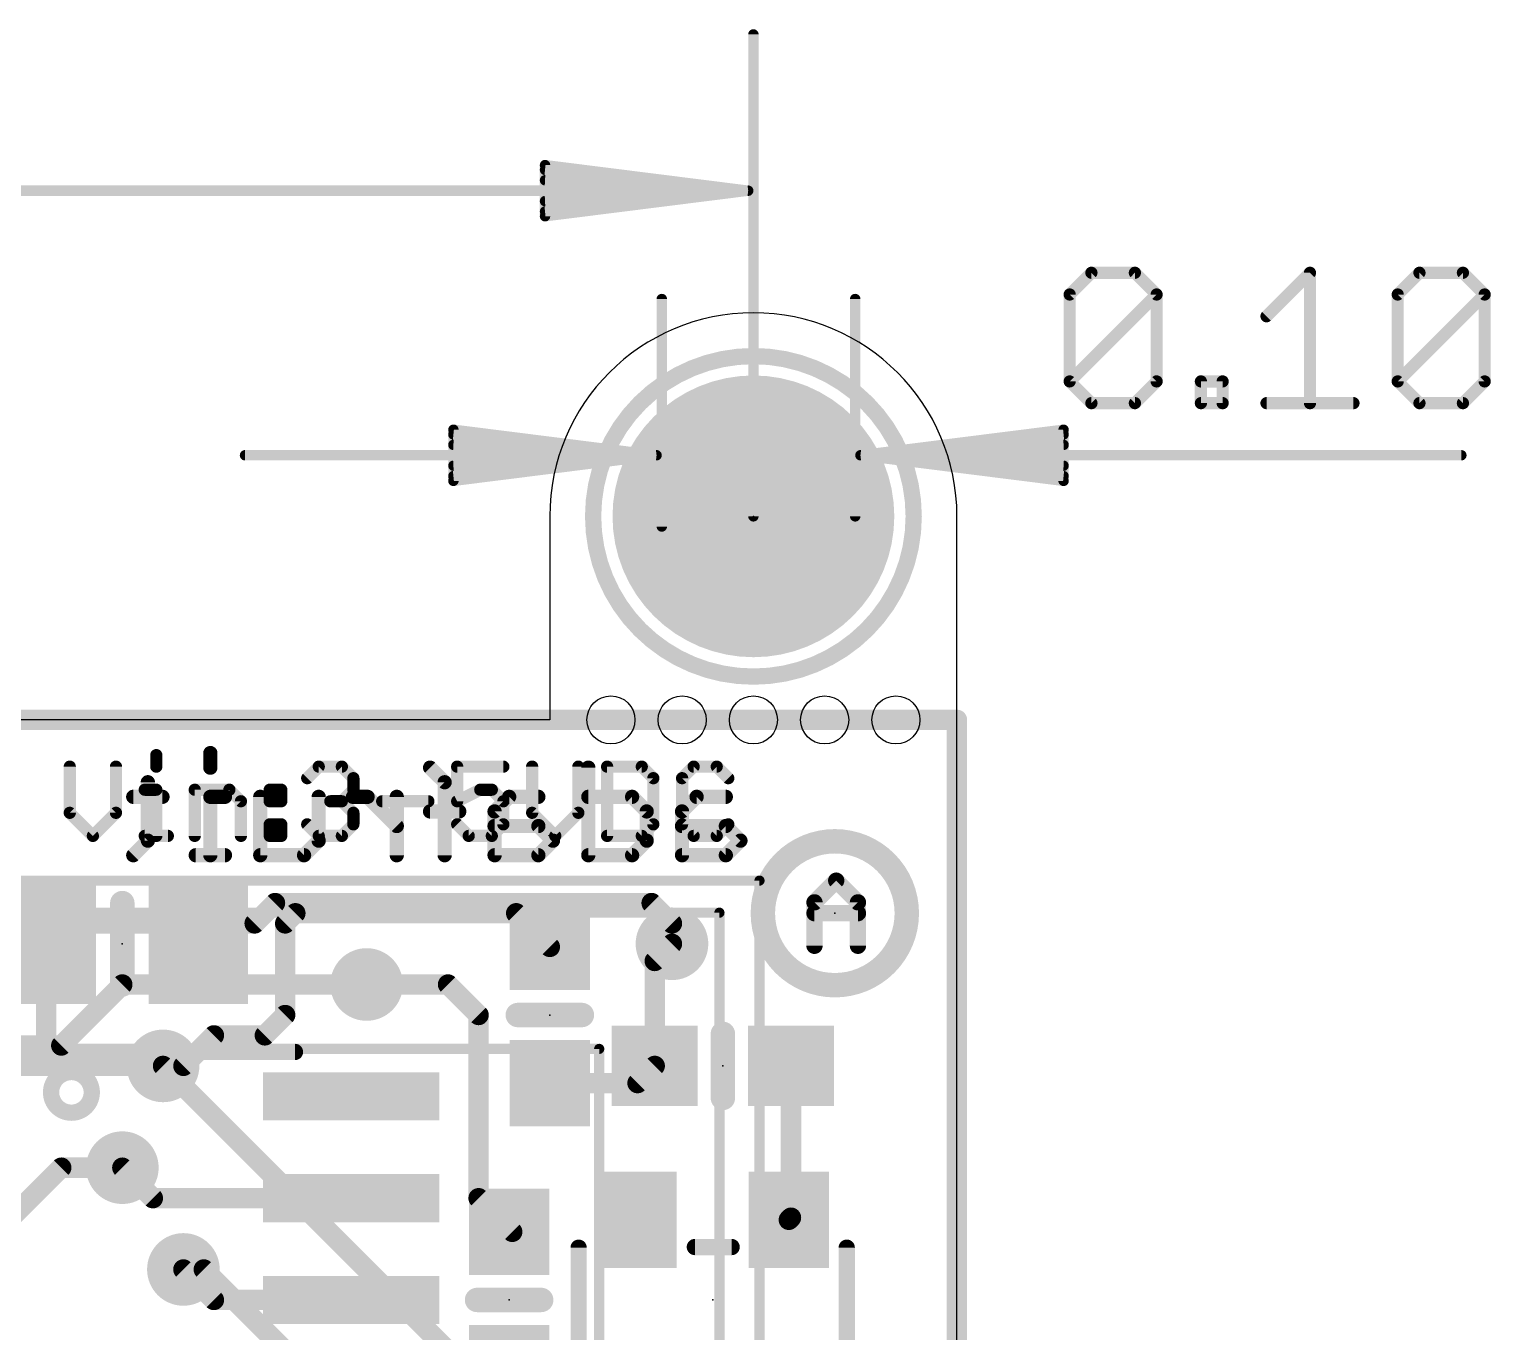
# Model space of a CAD drawing. Extents: x -13.4 to 36.9, y -18 to 22.9.
# Drawn here: x 18.65 to 36.89, y 6.33 to 22.59 of the extents above; entities that cross this region are included whole.
import ezdxf

# ---------------------------------------------------------------- set-up
doc = ezdxf.new("R2010")
doc.units = 0
for name, color, linetype in [('1', 12, 'CONTINUOUS'), ('16', 132, 'CONTINUOUS'), ('17', 110, 'CONTINUOUS'), ('18', 110, 'CONTINUOUS'), ('20', 53, 'CONTINUOUS'), ('21', 40, 'CONTINUOUS'), ('22', 6, 'CONTINUOUS'), ('23', 53, 'CONTINUOUS'), ('47', 253, 'CONTINUOUS')]:
    doc.layers.add(name, color=color, linetype=linetype)

# ---------------------------------------------------------------- blocks, each defined once
blk = doc.blocks.new('RECT')
blk.add_solid([(-0.5, -0.5), (0.5, -0.5), (-0.5, 0.5), (0.5, 0.5)])
blk = doc.blocks.new('ROUNDP')
at = {"const_width": 0.5}
blk.add_lwpolyline([(0, -0.25, 1), (0, 0.25, 1), (0, -0.25)], format="xyb", dxfattribs=at)
blk = doc.blocks.new('ROUNDV')
at = {"const_width": 0.5}
blk.add_lwpolyline([(0, -0.25, 1), (0, 0.25, 1), (0, -0.25)], format="xyb", dxfattribs=at)

msp = doc.modelspace()

# ---------------------------------------------------------------- linework, layer by layer
at = {"layer": '1', "const_width": 0.254}
for points in [[(30.226, 13.97), (-1.524, 13.97)], [(30.226, -8.763), (30.226, 13.97)], [(21.971, 11.557), (21.844, 11.43)], [(24.726, 11.557), (21.971, 11.557)], [(24.726, 11.557), (25.146, 11.137)], [(21.844, 11.43), (21.844, 10.287)], [(10.922, 11.176), (18.862, 11.176)], [(18.862, 11.176), (18.862, 9.652)], [(26.455, 10.961), (26.67, 11.176)], [(26.455, 9.652), (26.455, 10.961)], [(22.86, 10.668), (23.876, 10.668)], [(23.876, 10.668), (24.257, 10.287)], [(21.844, 10.287), (21.59, 10.033)], [(24.257, 10.287), (24.257, 8.001)], [(20.32, 9.906), (20.32, 9.652)], [(20.955, 10.033), (20.574, 9.652)], [(21.59, 10.033), (20.955, 10.033)], [(17.847, 9.652), (18.862, 9.652)], [(18.862, 9.652), (20.32, 9.652)], [(20.574, 9.652), (20.32, 9.652)], [(26.24, 9.437), (26.455, 9.652)], [(28.155, 9.652), (28.155, 7.758)], [(25.146, 9.437), (26.24, 9.437)], [(19.812, 8.382), (20.193, 8.001)], [(20.193, 8.001), (22.666, 8.001)], [(24.257, 8.001), (24.677, 7.581)], [(28.155, 7.758), (28.128, 7.731)], [(24.677, 7.581), (24.638, 7.581)], [(20.574, 7.112), (20.955, 6.731)], [(20.955, 6.731), (22.666, 6.731)]]:
    msp.add_lwpolyline(points, dxfattribs=at)
at = {"layer": '1', "const_width": 0.127}
for points in [[(30.2895, 13.97, 1), (30.1625, 13.97)], [(30.226, 13.9065, 1), (30.226, 14.0335)], [(21.971, 11.6205, 1), (21.971, 11.4935)], [(22.0159, 11.5121, 1), (21.9261, 11.6019)], [(24.7709, 11.6019, 1), (24.6811, 11.5121)], [(24.726, 11.4935, 1), (24.726, 11.6205)], [(21.9075, 11.43, 1), (21.7805, 11.43)], [(21.7991, 11.4749, 1), (21.8889, 11.3851)], [(18.9255, 11.176, 1), (18.7985, 11.176)], [(18.862, 11.1125, 1), (18.862, 11.2395)], [(25.1011, 11.0921, 1), (25.1909, 11.1819)], [(26.7149, 11.1311, 1), (26.6251, 11.2209)], [(26.5185, 10.961, 1), (26.3915, 10.961)], [(26.4101, 11.0059, 1), (26.4999, 10.9161)], [(22.86, 10.7315, 1), (22.86, 10.6045)], [(23.9209, 10.7129, 1), (23.8311, 10.6231)], [(23.876, 10.6045, 1), (23.876, 10.7315)], [(21.8889, 10.2421, 1), (21.7991, 10.3319)], [(24.3205, 10.287, 1), (24.1935, 10.287)], [(24.2121, 10.2421, 1), (24.3019, 10.3319)], [(21.7805, 10.287, 1), (21.9075, 10.287)], [(20.3835, 9.906, 1), (20.2565, 9.906)], [(20.955, 10.0965, 1), (20.955, 9.9695)], [(20.9999, 9.9881, 1), (20.9101, 10.0779)], [(21.5451, 10.0779, 1), (21.6349, 9.9881)], [(21.59, 9.9695, 1), (21.59, 10.0965)], [(18.862, 9.7155, 1), (18.862, 9.5885)], [(18.7985, 9.652, 1), (18.9255, 9.652)], [(18.862, 9.5885, 1), (18.862, 9.7155)], [(20.32, 9.7155, 1), (20.32, 9.5885)], [(20.2565, 9.652, 1), (20.3835, 9.652)], [(20.32, 9.5885, 1), (20.32, 9.7155)], [(20.5291, 9.6969, 1), (20.6189, 9.6071)], [(20.574, 9.5885, 1), (20.574, 9.7155)], [(26.3915, 9.652, 1), (26.5185, 9.652)], [(26.4999, 9.6071, 1), (26.4101, 9.6969)], [(28.2185, 9.652, 1), (28.0915, 9.652)], [(25.146, 9.5005, 1), (25.146, 9.3735)], [(26.1951, 9.4819, 1), (26.2849, 9.3921)], [(26.24, 9.3735, 1), (26.24, 9.5005)], [(19.8569, 8.4269, 1), (19.7671, 8.3371)], [(20.193, 8.0645, 1), (20.193, 7.9375)], [(20.1481, 7.9561, 1), (20.2379, 8.0459)], [(22.666, 7.9375, 1), (22.666, 8.0645)], [(24.3019, 8.0459, 1), (24.2121, 7.9561)], [(24.1935, 8.001, 1), (24.3205, 8.001)], [(28.1999, 7.7131, 1), (28.1101, 7.8029)], [(24.638, 7.6445, 1), (24.638, 7.5175)], [(24.6321, 7.5361, 1), (24.7219, 7.6259)], [(24.677, 7.5175, 1), (24.677, 7.6445)], [(28.0831, 7.7759, 1), (28.1729, 7.6861)], [(28.0915, 7.758, 1), (28.2185, 7.758)], [(20.6189, 7.1569, 1), (20.5291, 7.0671)], [(20.955, 6.7945, 1), (20.955, 6.6675)], [(20.9101, 6.6861, 1), (20.9999, 6.7759)], [(22.666, 6.6675, 1), (22.666, 6.7945)]]:
    msp.add_lwpolyline(points, format="xyb", dxfattribs=at)
at = {"layer": '16', "const_width": 0.254}
for points in [[(21.463, 11.43), (21.717, 11.684)], [(21.717, 11.684), (26.416, 11.684)], [(26.416, 11.684), (26.67, 11.43)], [(3.048, 11.43), (21.463, 11.43)], [(26.67, 11.43), (26.67, 11.176)], [(19.05, 9.906), (19.812, 10.668)], [(19.812, 10.668), (22.86, 10.668)], [(3.302, 9.906), (19.05, 9.906)], [(20.32, 9.652), (25.019, 4.953)], [(14.224, 3.556), (19.05, 8.382)], [(19.05, 8.382), (19.812, 8.382)], [(20.828, 7.112), (20.574, 7.112)], [(21.844, 6.096), (20.828, 7.112)]]:
    msp.add_lwpolyline(points, dxfattribs=at)
at = {"layer": '16', "const_width": 0.127}
for points in [[(21.717, 11.7475, 1), (21.717, 11.6205)], [(21.7619, 11.6391, 1), (21.6721, 11.7289)], [(26.4609, 11.7289, 1), (26.3711, 11.6391)], [(26.416, 11.6205, 1), (26.416, 11.7475)], [(21.4181, 11.4749, 1), (21.5079, 11.3851)], [(21.463, 11.3665, 1), (21.463, 11.4935)], [(26.7335, 11.43, 1), (26.6065, 11.43)], [(26.6251, 11.3851, 1), (26.7149, 11.4749)], [(26.6065, 11.176, 1), (26.7335, 11.176)], [(19.812, 10.7315, 1), (19.812, 10.6045)], [(19.8569, 10.6231, 1), (19.7671, 10.7129)], [(22.86, 10.6045, 1), (22.86, 10.7315)], [(19.05, 9.8425, 1), (19.05, 9.9695)], [(19.0051, 9.9509, 1), (19.0949, 9.8611)], [(20.3649, 9.6969, 1), (20.2751, 9.6071)], [(19.05, 8.4455, 1), (19.05, 8.3185)], [(19.0949, 8.3371, 1), (19.0051, 8.4269)], [(19.812, 8.3185, 1), (19.812, 8.4455)], [(20.574, 7.1755, 1), (20.574, 7.0485)], [(20.8729, 7.1569, 1), (20.7831, 7.0671)], [(20.828, 7.0485, 1), (20.828, 7.1755)]]:
    msp.add_lwpolyline(points, format="xyb", dxfattribs=at)
at = {"layer": '20'}
for p, q in [((25.146, 16.51), (25.146, 13.97)), ((30.226, -6.223), (30.226, 16.51)), ((25.146, 13.97), (3.556, 13.97))]:
    msp.add_line(p, q, dxfattribs=at)
for centre in [(25.908, 13.97), (26.797, 13.97), (27.686, 13.97), (28.575, 13.97), (29.464, 13.97)]:
    msp.add_circle(centre, 0.3, dxfattribs=at)
for start, end in [(90, 180), (0, 90)]:
    msp.add_arc((27.686, 16.51), 2.54, start, end, dxfattribs=at)
at = {"layer": '21'}
for points, const_width in [([(27.686, 14.51, 1), (27.686, 18.51, 1), (27.686, 14.51)], 0.2032), ([(20.2741, 13.5306, 1), (20.1979, 13.5306)], 0.0762), ([(19.1945, 13.3865, 1), (19.1183, 13.3865)], 0.0762), ([(19.7707, 13.3865, 1), (19.6945, 13.3865)], 0.0762), ([(20.1979, 13.3865, 1), (20.2741, 13.3865)], 0.0762), ([(22.2629, 13.4246, 1), (22.2629, 13.3484)], 0.0762), ([(22.2899, 13.3596, 1), (22.236, 13.4135)], 0.0762), ([(22.578, 13.4135, 1), (22.5241, 13.3596)], 0.0762), ([(22.551, 13.3484, 1), (22.551, 13.4246)], 0.0762), ([(22.7332, 13.2425, 1), (22.657, 13.2425)], 0.0762), ([(23.9899, 13.4246, 1), (23.9899, 13.3484)], 0.0762), ([(24.028, 13.3865, 1), (23.9518, 13.3865)], 0.0762), ([(24.5661, 13.3484, 1), (24.5661, 13.4246)], 0.0762), ([(24.9635, 13.3865, 1), (24.8873, 13.3865)], 0.0762), ([(25.5398, 13.3865, 1), (25.4636, 13.3865)], 0.0762), ([(25.8991, 13.3865, 1), (25.8229, 13.3865)], 0.0762), ([(25.861, 13.4246, 1), (25.861, 13.3484)], 0.0762), ([(26.3201, 13.4135, 1), (26.2662, 13.3596)], 0.0762), ([(26.2931, 13.3484, 1), (26.2931, 13.4246)], 0.0762), ([(26.4753, 13.2425, 1), (26.3991, 13.2425)], 0.0762), ([(26.8346, 13.2425, 1), (26.7584, 13.2425)], 0.0762), ([(26.9405, 13.4246, 1), (26.9405, 13.3484)], 0.0762), ([(26.9675, 13.3596, 1), (26.9136, 13.4135)], 0.0762), ([(27.2556, 13.4135, 1), (27.2017, 13.3596)], 0.0762), ([(27.2286, 13.3484, 1), (27.2286, 13.4246)], 0.0762), ([(20.0919, 13.1365, 1), (20.0919, 13.0603)], 0.0762), ([(20.2741, 13.0984, 1), (20.1979, 13.0984)], 0.0762), ([(20.236, 13.0603, 1), (20.236, 13.1365)], 0.0762), ([(20.7537, 13.0984, 1), (20.6775, 13.0984)], 0.0762), ([(20.7156, 13.1365, 1), (20.7156, 13.0603)], 0.0762), ([(21.1747, 13.1254, 1), (21.1208, 13.0715)], 0.0762), ([(21.1478, 13.0603, 1), (21.1478, 13.1365)], 0.0762), ([(21.6511, 13.1365, 1), (21.6511, 13.0603)], 0.0762), ([(21.6892, 13.0984, 1), (21.613, 13.0984)], 0.0762), ([(21.8333, 13.0984, 1), (21.7571, 13.0984)], 0.0762), ([(21.7952, 13.0603, 1), (21.7952, 13.1365)], 0.0762), ([(22.0919, 13.2694, 1), (22.1458, 13.2155)], 0.0762), ([(22.657, 13.0984, 1), (22.7332, 13.0984)], 0.0762), ([(22.6682, 13.2155, 1), (22.722, 13.2694)], 0.0762), ([(22.722, 13.0715, 1), (22.6682, 13.1254)], 0.0762), ([(24.278, 13.1365, 1), (24.278, 13.0603)], 0.0762), ([(24.2951, 13.0643, 1), (24.261, 13.1325)], 0.0762), ([(24.449, 13.1254, 1), (24.3951, 13.0715)], 0.0762), ([(24.4221, 13.0603, 1), (24.4221, 13.1365)], 0.0762), ([(26.4102, 13.2155, 1), (26.4641, 13.2694)], 0.0762), ([(26.7695, 13.2694, 1), (26.8234, 13.2155)], 0.0762), ([(27.3458, 13.2155, 1), (27.3996, 13.2694)], 0.0762), ([(21.3299, 12.9544, 1), (21.2537, 12.9544)], 0.0762), ([(21.2649, 12.9274, 1), (21.3188, 12.9813)], 0.0762), ([(21.6511, 12.9925, 1), (21.6511, 12.9163)], 0.0762), ([(21.613, 12.9544, 1), (21.6892, 12.9544)], 0.0762), ([(21.7571, 12.9544, 1), (21.8333, 12.9544)], 0.0762), ([(21.7952, 12.9163, 1), (21.7952, 12.9925)], 0.0762), ([(22.407, 12.9925, 1), (22.407, 12.9163)], 0.0762), ([(22.578, 12.9813, 1), (22.5241, 12.9274)], 0.0762), ([(22.5241, 12.9813, 1), (22.578, 12.9274)], 0.0762), ([(22.551, 12.9163, 1), (22.551, 12.9925)], 0.0762), ([(23.0544, 12.9925, 1), (23.0544, 12.9163)], 0.0762), ([(23.6306, 12.9163, 1), (23.6306, 12.9925)], 0.0762), ([(23.9518, 12.9544, 1), (24.028, 12.9544)], 0.0762), ([(23.9729, 12.9884, 1), (24.007, 12.9203)], 0.0762), ([(24.6042, 12.9544, 1), (24.528, 12.9544)], 0.0762), ([(24.5392, 12.9274, 1), (24.5931, 12.9813)], 0.0762), ([(19.1833, 12.8373, 1), (19.1295, 12.7834)], 0.0762), ([(19.1183, 12.8103, 1), (19.1945, 12.8103)], 0.0762), ([(19.6945, 12.8103, 1), (19.7707, 12.8103)], 0.0762), ([(19.7596, 12.7834, 1), (19.7057, 12.8373)], 0.0762), ([(22.7332, 12.8103, 1), (22.657, 12.8103)], 0.0762), ([(22.6682, 12.7834, 1), (22.722, 12.8373)], 0.0762), ([(24.9524, 12.8373, 1), (24.8985, 12.7834)], 0.0762), ([(24.8873, 12.8103, 1), (24.9635, 12.8103)], 0.0762), ([(25.4636, 12.8103, 1), (25.5398, 12.8103)], 0.0762), ([(25.5286, 12.7834, 1), (25.4747, 12.8373)], 0.0762), ([(19.4176, 12.5491, 1), (19.4715, 12.4953)], 0.0762), ([(19.4176, 12.4953, 1), (19.4715, 12.5491)], 0.0762), ([(20.0919, 12.5603, 1), (20.0919, 12.4841)], 0.0762), ([(20.38, 12.4841, 1), (20.38, 12.5603)], 0.0762), ([(21.6511, 12.7044, 1), (21.6511, 12.6282)], 0.0762), ([(21.6892, 12.6663, 1), (21.613, 12.6663)], 0.0762), ([(21.6511, 12.5603, 1), (21.6511, 12.4841)], 0.0762), ([(21.8333, 12.6663, 1), (21.7571, 12.6663)], 0.0762), ([(21.7952, 12.6282, 1), (21.7952, 12.7044)], 0.0762), ([(21.7952, 12.4841, 1), (21.7952, 12.5603)], 0.0762), ([(22.1458, 12.6932, 1), (22.0919, 12.6393)], 0.0762), ([(22.2629, 12.5603, 1), (22.2629, 12.4841)], 0.0762), ([(22.236, 12.4953, 1), (22.2899, 12.5491)], 0.0762), ([(22.5241, 12.5491, 1), (22.578, 12.4953)], 0.0762), ([(22.551, 12.4841, 1), (22.551, 12.5603)], 0.0762), ([(22.657, 12.6663, 1), (22.7332, 12.6663)], 0.0762), ([(22.722, 12.6393, 1), (22.6682, 12.6932)], 0.0762), ([(24.0169, 12.6932, 1), (23.963, 12.6393)], 0.0762), ([(24.134, 12.5603, 1), (24.134, 12.4841)], 0.0762), ([(24.107, 12.4953, 1), (24.1609, 12.5491)], 0.0762), ([(24.3951, 12.5491, 1), (24.449, 12.4953)], 0.0762), ([(24.4221, 12.4841, 1), (24.4221, 12.5603)], 0.0762), ([(24.528, 12.6663, 1), (24.6042, 12.6663)], 0.0762), ([(24.5931, 12.6393, 1), (24.5392, 12.6932)], 0.0762), ([(25.1866, 12.5491, 1), (25.2405, 12.4953)], 0.0762), ([(25.1866, 12.4953, 1), (25.2405, 12.5491)], 0.0762), ([(25.861, 12.5603, 1), (25.861, 12.4841)], 0.0762), ([(26.2662, 12.5491, 1), (26.3201, 12.4953)], 0.0762), ([(26.2931, 12.4841, 1), (26.2931, 12.5603)], 0.0762), ([(26.3991, 12.6663, 1), (26.4753, 12.6663)], 0.0762), ([(26.4641, 12.6393, 1), (26.4102, 12.6932)], 0.0762), ([(26.8234, 12.6932, 1), (26.7695, 12.6393)], 0.0762), ([(26.7584, 12.6663, 1), (26.8346, 12.6663)], 0.0762), ([(26.9405, 12.5603, 1), (26.9405, 12.4841)], 0.0762), ([(26.9136, 12.4953, 1), (26.9675, 12.5491)], 0.0762), ([(27.2017, 12.5491, 1), (27.2556, 12.4953)], 0.0762), ([(27.2286, 12.4841, 1), (27.2286, 12.5603)], 0.0762), ([(27.3996, 12.6393, 1), (27.3458, 12.6932)], 0.0762), ([(28.702, 10.659, 1), (28.702, 12.455, 1), (28.702, 10.659)], 0.3048), ([(20.1979, 12.5222, 1), (20.2741, 12.5222)], 0.0762), ([(20.6775, 12.5222, 1), (20.7537, 12.5222)], 0.0762), ([(21.2537, 12.5222, 1), (21.3299, 12.5222)], 0.0762), ([(21.613, 12.5222, 1), (21.6892, 12.5222)], 0.0762), ([(21.7571, 12.5222, 1), (21.8333, 12.5222)], 0.0762), ([(25.8229, 12.5222, 1), (25.8991, 12.5222)], 0.0762), ([(28.7551, 12, 1), (28.6832, 11.9282)], 0.1016), ([(28.7551, 11.9282, 1), (28.6832, 12)], 0.1016), ([(19.8882, 11.684, 1), (19.7358, 11.684)], 0.1524), ([(28.4988, 11.6929, 1), (28.3972, 11.6929)], 0.1016), ([(28.4121, 11.7288, 1), (28.4839, 11.657)], 0.1016), ([(29.0411, 11.6929, 1), (28.9395, 11.6929)], 0.1016), ([(28.9544, 11.657, 1), (29.0262, 11.7288)], 0.1016), ([(28.448, 11.6081, 1), (28.448, 11.5065)], 0.1016), ([(28.9903, 11.5065, 1), (28.9903, 11.6081)], 0.1016), ([(28.3972, 11.1506, 1), (28.4988, 11.1506)], 0.1016), ([(28.9395, 11.1506, 1), (29.0411, 11.1506)], 0.1016), ([(19.7358, 10.668, 1), (19.8882, 10.668)], 0.1524), ([(24.746, 10.3632, 1), (24.746, 10.2108)], 0.1524), ([(25.546, 10.2108, 1), (25.546, 10.3632)], 0.1524), ([(27.3812, 10.052, 1), (27.2288, 10.052)], 0.1524), ([(21.966, 9.7752, 1), (21.966, 9.8768)], 0.1016), ([(19.177, 9.0678, 1), (19.177, 9.5758, 1), (19.177, 9.0678)], 0.2032), ([(27.2288, 9.252, 1), (27.3812, 9.252)], 0.1524), ([(25.5564, 7.3834, 1), (25.4548, 7.3834)], 0.1016), ([(26.9556, 7.4422, 1), (26.9556, 7.3406)], 0.1016), ([(27.4144, 7.3406, 1), (27.4144, 7.4422)], 0.1016), ([(28.9012, 7.3834, 1), (28.7996, 7.3834)], 0.1016), ([(24.238, 6.8072, 1), (24.238, 6.6548)], 0.1524), ([(25.038, 6.6548, 1), (25.038, 6.8072)], 0.1524)]:
    msp.add_lwpolyline(points, format="xyb", dxfattribs=dict(at, const_width=const_width))
for points, const_width in [([(20.236, 13.5306), (20.236, 13.3865)], 0.1524), ([(19.1564, 13.3865), (19.1564, 12.8103)], 0.1524), ([(19.7326, 12.8103), (19.7326, 13.3865)], 0.1524), ([(22.1189, 13.2425), (22.2629, 13.3865)], 0.1524), ([(22.2629, 13.3865), (22.551, 13.3865)], 0.1524), ([(22.551, 13.3865), (22.6951, 13.2425)], 0.1524), ([(22.6951, 13.2425), (22.6951, 13.0984)], 0.1524), ([(24.5661, 13.3865), (23.9899, 13.3865)], 0.1524), ([(23.9899, 13.3865), (23.9899, 12.9544)], 0.1524), ([(24.9254, 13.3865), (24.9254, 12.8103)], 0.1524), ([(25.5017, 12.8103), (25.5017, 13.3865)], 0.1524), ([(25.861, 13.3865), (25.861, 12.5222)], 0.1524), ([(26.2931, 13.3865), (25.861, 13.3865)], 0.1524), ([(26.4372, 13.2425), (26.2931, 13.3865)], 0.1524), ([(26.4372, 12.6663), (26.4372, 13.2425)], 0.1524), ([(26.9405, 13.3865), (26.7965, 13.2425)], 0.1524), ([(26.7965, 13.2425), (26.7965, 12.6663)], 0.1524), ([(27.2286, 13.3865), (26.9405, 13.3865)], 0.1524), ([(27.3727, 13.2425), (27.2286, 13.3865)], 0.1524), ([(20.0919, 13.0984), (20.236, 13.0984)], 0.1524), ([(20.236, 13.0984), (20.236, 12.5222)], 0.1524), ([(20.7156, 12.5222), (20.7156, 13.0984)], 0.1524), ([(20.7156, 13.0984), (21.1478, 13.0984)], 0.1524), ([(21.1478, 13.0984), (21.2918, 12.9544)], 0.1524), ([(21.6511, 13.0984), (21.7952, 13.0984)], 0.1524), ([(21.6511, 12.9544), (21.6511, 13.0984)], 0.1524), ([(21.7952, 13.0984), (21.7952, 12.9544)], 0.1524), ([(22.6951, 13.0984), (22.551, 12.9544)], 0.1524), ([(23.9899, 12.9544), (24.278, 13.0984)], 0.1524), ([(24.278, 13.0984), (24.4221, 13.0984)], 0.1524), ([(24.4221, 13.0984), (24.5661, 12.9544)], 0.1524), ([(21.2918, 12.9544), (21.2918, 12.5222)], 0.1524), ([(21.7952, 12.9544), (21.6511, 12.9544)], 0.1524), ([(22.551, 12.9544), (22.407, 12.9544)], 0.1524), ([(22.551, 12.9544), (22.6951, 12.8103)], 0.1524), ([(23.0544, 12.9544), (23.6306, 12.9544)], 0.1524), ([(24.5661, 12.9544), (24.5661, 12.6663)], 0.1524), ([(19.1564, 12.8103), (19.4445, 12.5222)], 0.1524), ([(19.4445, 12.5222), (19.7326, 12.8103)], 0.1524), ([(22.6951, 12.8103), (22.6951, 12.6663)], 0.1524), ([(24.9254, 12.8103), (25.2135, 12.5222)], 0.1524), ([(25.2135, 12.5222), (25.5017, 12.8103)], 0.1524), ([(20.0919, 12.5222), (20.38, 12.5222)], 0.1524), ([(21.6511, 12.6663), (21.7952, 12.6663)], 0.1524), ([(21.6511, 12.5222), (21.6511, 12.6663)], 0.1524), ([(21.7952, 12.5222), (21.6511, 12.5222)], 0.1524), ([(21.7952, 12.6663), (21.7952, 12.5222)], 0.1524), ([(22.2629, 12.5222), (22.1189, 12.6663)], 0.1524), ([(22.551, 12.5222), (22.2629, 12.5222)], 0.1524), ([(22.6951, 12.6663), (22.551, 12.5222)], 0.1524), ([(24.134, 12.5222), (23.9899, 12.6663)], 0.1524), ([(24.4221, 12.5222), (24.134, 12.5222)], 0.1524), ([(24.5661, 12.6663), (24.4221, 12.5222)], 0.1524), ([(25.861, 12.5222), (26.2931, 12.5222)], 0.1524), ([(26.2931, 12.5222), (26.4372, 12.6663)], 0.1524), ([(26.7965, 12.6663), (26.9405, 12.5222)], 0.1524), ([(26.9405, 12.5222), (27.2286, 12.5222)], 0.1524), ([(27.2286, 12.5222), (27.3727, 12.6663)], 0.1524), ([(28.448, 11.6929), (28.7192, 11.9641)], 0.2032), ([(28.7192, 11.9641), (28.9903, 11.6929)], 0.2032), ([(19.812, 11.684), (19.812, 10.668)], 0.3048), ([(28.448, 11.1506), (28.448, 11.6929)], 0.2032), ([(28.9903, 11.6929), (28.9903, 11.1506)], 0.2032), ([(28.448, 11.5573), (28.9903, 11.5573)], 0.2032), ([(24.746, 10.287), (25.546, 10.287)], 0.3048), ([(27.305, 10.052), (27.305, 9.252)], 0.3048), ([(21.966, 9.826), (18.166, 9.826)], 0.2032), ([(25.5056, 6.0706), (25.5056, 7.3834)], 0.2032), ([(26.9556, 7.3914), (27.4144, 7.3914)], 0.2032), ([(28.8504, 7.3834), (28.8504, 6.0706)], 0.2032), ([(24.238, 6.731), (25.038, 6.731)], 0.3048)]:
    msp.add_lwpolyline(points, dxfattribs=dict(at, const_width=const_width))
at = {"layer": '22'}
for points, const_width in [([(20.9102, 13.5562), (20.9102, 13.374)], 0.1778), ([(23.8337, 13.1918), (23.6515, 13.374)], 0.1778), ([(25.6259, 13.374), (25.6259, 12.2809)], 0.1778), ([(20.1306, 13.1918), (20.1306, 12.4631)], 0.1778), ([(23.8337, 12.2809), (23.8337, 13.1918)], 0.1778), ([(20.3128, 13.0097), (19.9484, 13.0097)], 0.1778), ([(21.0924, 13.0097), (20.9102, 13.0097)], 0.1778), ([(20.9102, 13.0097), (20.9102, 12.2809)], 0.1778), ([(21.5331, 12.2809), (21.5331, 13.0097)], 0.1778), ([(22.2618, 13.0097), (22.2618, 12.4631)], 0.1778), ([(22.8719, 13.0097), (22.6897, 13.0097)], 0.1778), ([(23.2363, 12.6453), (22.8719, 13.0097)], 0.1778), ([(23.2363, 12.2809), (23.2363, 13.0097)], 0.1778), ([(24.6387, 13.0097), (24.4565, 12.8275)], 0.1778), ([(25.0031, 13.0097), (24.6387, 13.0097)], 0.1778), ([(26.1725, 13.0097), (25.6259, 13.0097)], 0.1778), ([(26.3547, 12.8275), (26.1725, 13.0097)], 0.1778), ([(26.9775, 13.0097), (26.7953, 12.8275)], 0.1778), ([(27.3419, 13.0097), (26.9775, 13.0097)], 0.1778), ([(24.0159, 12.8275), (23.6515, 12.8275)], 0.1778), ([(24.4565, 12.8275), (24.4565, 12.2809)], 0.1778), ([(26.3547, 12.4631), (26.3547, 12.8275)], 0.1778), ([(26.7953, 12.8275), (26.7953, 12.2809)], 0.1778), ([(25.0031, 12.6453), (24.4565, 12.6453)], 0.1778), ([(25.1853, 12.4631), (25.0031, 12.6453)], 0.1778), ([(27.3419, 12.6453), (26.7953, 12.6453)], 0.1778), ([(27.5241, 12.4631), (27.3419, 12.6453)], 0.1778), ([(20.1306, 12.4631), (19.9484, 12.2809)], 0.1778), ([(22.2618, 12.4631), (22.0796, 12.2809)], 0.1778), ([(25.0031, 12.2809), (25.1853, 12.4631)], 0.1778), ([(26.1725, 12.2809), (26.3547, 12.4631)], 0.1778), ([(27.3419, 12.2809), (27.5241, 12.4631)], 0.1778), ([(21.0924, 12.2809), (20.728, 12.2809)], 0.1778), ([(22.0796, 12.2809), (21.5331, 12.2809)], 0.1778), ([(24.4565, 12.2809), (25.0031, 12.2809)], 0.1778), ([(25.6259, 12.2809), (26.1725, 12.2809)], 0.1778), ([(26.7953, 12.2809), (27.3419, 12.2809)], 0.1778), ([(0.762, 11.964), (27.762, 11.964)], 0.127), ([(27.762, 11.964), (27.762, -3.836)], 0.127), ([(27.262, 11.564), (1.462, 11.564)], 0.127), ([(27.262, -3.436), (27.262, 11.564)], 0.127), ([(25.762, 9.864), (5.602, 9.864)], 0.127), ([(25.762, -1.736), (25.762, 9.864)], 0.127)]:
    msp.add_lwpolyline(points, dxfattribs=dict(at, const_width=const_width))
for points, const_width in [([(20.9547, 13.5562, 1), (20.8658, 13.5562)], 0.0889), ([(20.8658, 13.374, 1), (20.9547, 13.374)], 0.0889), ([(23.683, 13.4055, 1), (23.6201, 13.3426)], 0.0889), ([(25.6704, 13.374, 1), (25.5815, 13.374)], 0.0889), ([(20.1751, 13.1918, 1), (20.0862, 13.1918)], 0.0889), ([(23.8782, 13.1918, 1), (23.7893, 13.1918)], 0.0889), ([(23.8023, 13.1604, 1), (23.8651, 13.2233)], 0.0889), ([(19.9484, 13.0541, 1), (19.9484, 12.9652)], 0.0889), ([(20.3128, 12.9652, 1), (20.3128, 13.0541)], 0.0889), ([(20.9102, 13.0541, 1), (20.9102, 12.9652)], 0.0889), ([(20.9547, 13.0097, 1), (20.8658, 13.0097)], 0.0889), ([(21.0924, 12.9652, 1), (21.0924, 13.0541)], 0.0889), ([(21.5775, 13.0097, 1), (21.4886, 13.0097)], 0.0889), ([(22.3063, 13.0097, 1), (22.2174, 13.0097)], 0.0889), ([(22.6897, 13.0541, 1), (22.6897, 12.9652)], 0.0889), ([(22.9034, 13.0411, 1), (22.8405, 12.9782)], 0.0889), ([(22.8719, 12.9652, 1), (22.8719, 13.0541)], 0.0889), ([(23.2808, 13.0097, 1), (23.1919, 13.0097)], 0.0889), ([(24.6387, 13.0541, 1), (24.6387, 12.9652)], 0.0889), ([(24.6702, 12.9782, 1), (24.6073, 13.0411)], 0.0889), ([(25.0031, 12.9652, 1), (25.0031, 13.0541)], 0.0889), ([(25.6259, 13.0541, 1), (25.6259, 12.9652)], 0.0889), ([(26.2039, 13.0411, 1), (26.1411, 12.9782)], 0.0889), ([(26.1725, 12.9652, 1), (26.1725, 13.0541)], 0.0889), ([(26.9775, 13.0541, 1), (26.9775, 12.9652)], 0.0889), ([(27.009, 12.9782, 1), (26.9461, 13.0411)], 0.0889), ([(27.3419, 12.9652, 1), (27.3419, 13.0541)], 0.0889), ([(23.6515, 12.8719, 1), (23.6515, 12.783)], 0.0889), ([(24.0159, 12.783, 1), (24.0159, 12.8719)], 0.0889), ([(24.501, 12.8275, 1), (24.4121, 12.8275)], 0.0889), ([(24.4251, 12.8589, 1), (24.488, 12.796)], 0.0889), ([(26.3991, 12.8275, 1), (26.3102, 12.8275)], 0.0889), ([(26.3233, 12.796, 1), (26.3861, 12.8589)], 0.0889), ([(26.7639, 12.8589, 1), (26.8268, 12.796)], 0.0889), ([(26.8398, 12.8275, 1), (26.7509, 12.8275)], 0.0889), ([(23.2049, 12.6138, 1), (23.2677, 12.6767)], 0.0889), ([(24.4565, 12.6897, 1), (24.4565, 12.6008)], 0.0889), ([(25.0345, 12.6767, 1), (24.9717, 12.6138)], 0.0889), ([(25.0031, 12.6008, 1), (25.0031, 12.6897)], 0.0889), ([(26.7953, 12.6897, 1), (26.7953, 12.6008)], 0.0889), ([(27.3733, 12.6767, 1), (27.3105, 12.6138)], 0.0889), ([(27.3419, 12.6008, 1), (27.3419, 12.6897)], 0.0889), ([(20.0862, 12.4631, 1), (20.1751, 12.4631)], 0.0889), ([(20.1621, 12.4317, 1), (20.0992, 12.4945)], 0.0889), ([(22.2174, 12.4631, 1), (22.3063, 12.4631)], 0.0889), ([(22.2932, 12.4317, 1), (22.2304, 12.4945)], 0.0889), ([(25.2167, 12.4317, 1), (25.1539, 12.4945)], 0.0889), ([(25.1539, 12.4317, 1), (25.2167, 12.4945)], 0.0889), ([(26.3102, 12.4631, 1), (26.3991, 12.4631)], 0.0889), ([(26.3861, 12.4317, 1), (26.3233, 12.4945)], 0.0889), ([(27.5555, 12.4317, 1), (27.4927, 12.4945)], 0.0889), ([(27.4927, 12.4317, 1), (27.5555, 12.4945)], 0.0889), ([(19.917, 12.3123, 1), (19.9799, 12.2495)], 0.0889), ([(20.728, 12.3254, 1), (20.728, 12.2365)], 0.0889), ([(20.8658, 12.2809, 1), (20.9547, 12.2809)], 0.0889), ([(21.0924, 12.2365, 1), (21.0924, 12.3254)], 0.0889), ([(21.5331, 12.3254, 1), (21.5331, 12.2365)], 0.0889), ([(21.4886, 12.2809, 1), (21.5775, 12.2809)], 0.0889), ([(22.0482, 12.3123, 1), (22.1111, 12.2495)], 0.0889), ([(22.0796, 12.2365, 1), (22.0796, 12.3254)], 0.0889), ([(23.1919, 12.2809, 1), (23.2808, 12.2809)], 0.0889), ([(23.7893, 12.2809, 1), (23.8782, 12.2809)], 0.0889), ([(24.4565, 12.3254, 1), (24.4565, 12.2365)], 0.0889), ([(24.4121, 12.2809, 1), (24.501, 12.2809)], 0.0889), ([(24.9717, 12.3123, 1), (25.0345, 12.2495)], 0.0889), ([(25.0031, 12.2365, 1), (25.0031, 12.3254)], 0.0889), ([(25.6259, 12.3254, 1), (25.6259, 12.2365)], 0.0889), ([(25.5815, 12.2809, 1), (25.6704, 12.2809)], 0.0889), ([(26.1411, 12.3123, 1), (26.2039, 12.2495)], 0.0889), ([(26.1725, 12.2365, 1), (26.1725, 12.3254)], 0.0889), ([(26.7953, 12.3254, 1), (26.7953, 12.2365)], 0.0889), ([(26.7509, 12.2809, 1), (26.8398, 12.2809)], 0.0889), ([(27.3105, 12.3123, 1), (27.3733, 12.2495)], 0.0889), ([(27.3419, 12.2365, 1), (27.3419, 12.3254)], 0.0889), ([(27.7937, 11.964, 1), (27.7303, 11.964)], 0.0635), ([(27.762, 11.9322, 1), (27.762, 11.9958)], 0.0635), ([(27.2937, 11.564, 1), (27.2303, 11.564)], 0.0635), ([(27.262, 11.5322, 1), (27.262, 11.5958)], 0.0635), ([(25.7937, 9.864, 1), (25.7303, 9.864)], 0.0635), ([(25.762, 9.8323, 1), (25.762, 9.8958)], 0.0635)]:
    msp.add_lwpolyline(points, format="xyb", dxfattribs=dict(at, const_width=const_width))
at = {"layer": '23'}
for p in [(27.686, 16.51), (28.702, 11.557), (19.812, 11.176), (25.146, 10.287), (27.305, 9.652), (24.638, 6.731), (27.178, 6.731)]:
    msp.add_point(p, dxfattribs=at)
at = {"layer": '47'}
for points, const_width in [([(27.686, 16.51), (27.686, 22.524)], 0.13), ([(27.621, 20.574), (25.086, 20.8932)], 0.13), ([(25.086, 20.8932), (25.086, 20.2548)], 0.13), ([(27.621, 20.574), (25.086, 20.834)], 0.13), ([(1.081, 20.574), (27.621, 20.574)], 0.13), ([(27.621, 20.574), (25.086, 20.704)], 0.13), ([(25.086, 20.2548), (27.621, 20.574)], 0.13), ([(25.086, 20.444), (27.621, 20.574)], 0.13), ([(25.086, 20.314), (27.621, 20.574)], 0.13), ([(31.6322, 19.2785), (31.9034, 19.5497)], 0.1524), ([(31.9034, 19.5497), (32.4457, 19.5497)], 0.1524), ([(32.4457, 19.5497), (32.7169, 19.2785)], 0.1524), ([(34.0879, 19.0074), (34.6303, 19.5497)], 0.1524), ([(34.6303, 19.5497), (34.6303, 17.9227)], 0.1524), ([(35.7251, 19.2785), (35.9963, 19.5497)], 0.1524), ([(35.9963, 19.5497), (36.5386, 19.5497)], 0.1524), ([(36.5386, 19.5497), (36.8098, 19.2785)], 0.1524), ([(31.6322, 18.1939), (31.6322, 19.2785)], 0.1524), ([(31.6322, 18.1939), (32.7169, 19.2785)], 0.1524), ([(32.7169, 19.2785), (32.7169, 18.1939)], 0.1524), ([(35.7251, 18.1939), (35.7251, 19.2785)], 0.1524), ([(35.7251, 18.1939), (36.8098, 19.2785)], 0.1524), ([(36.8098, 19.2785), (36.8098, 18.1939)], 0.1524), ([(26.543, 16.383), (26.543, 19.222)], 0.13), ([(28.956, 16.51), (28.956, 19.222)], 0.13), ([(31.9034, 17.9227), (31.6322, 18.1939)], 0.1524), ([(32.7169, 18.1939), (32.4457, 17.9227)], 0.1524), ([(33.2694, 17.9227), (33.2694, 18.1939)], 0.1524), ([(33.2694, 18.1939), (33.5405, 18.1939)], 0.1524), ([(33.5405, 18.1939), (33.5405, 17.9227)], 0.1524), ([(35.9963, 17.9227), (35.7251, 18.1939)], 0.1524), ([(36.8098, 18.1939), (36.5386, 17.9227)], 0.1524), ([(32.4457, 17.9227), (31.9034, 17.9227)], 0.1524), ([(33.5405, 17.9227), (33.2694, 17.9227)], 0.1524), ([(34.0879, 17.9227), (35.1726, 17.9227)], 0.1524), ([(36.5386, 17.9227), (35.9963, 17.9227)], 0.1524), ([(26.478, 17.272), (23.943, 17.5912)], 0.13), ([(23.943, 17.5912), (23.943, 16.9528)], 0.13), ([(26.478, 17.272), (23.943, 17.532)], 0.13), ([(29.021, 17.272), (31.556, 17.5912)], 0.13), ([(29.021, 17.272), (31.556, 17.532)], 0.13), ([(31.556, 17.5912), (31.556, 16.9528)], 0.13), ([(26.478, 17.272), (21.343, 17.272)], 0.13), ([(26.478, 17.272), (23.943, 17.402)], 0.13), ([(23.943, 16.9528), (26.478, 17.272)], 0.13), ([(23.943, 17.142), (26.478, 17.272)], 0.13), ([(23.943, 17.012), (26.478, 17.272)], 0.13), ([(29.021, 17.272), (31.556, 17.402)], 0.13), ([(29.021, 17.272), (36.5188, 17.272)], 0.13), ([(31.556, 16.9528), (29.021, 17.272)], 0.13), ([(31.556, 17.142), (29.021, 17.272)], 0.13), ([(31.556, 17.012), (29.021, 17.272)], 0.13)]:
    msp.add_lwpolyline(points, dxfattribs=dict(at, const_width=const_width))
for points, const_width in [([(27.7185, 22.524, 1), (27.6535, 22.524)], 0.065), ([(25.0901, 20.9255, 1), (25.0819, 20.861)], 0.065), ([(25.1185, 20.8932, 1), (25.0535, 20.8932)], 0.065), ([(25.0893, 20.8663, 1), (25.0827, 20.8017)], 0.065), ([(25.0877, 20.7365, 1), (25.0843, 20.6715)], 0.065), ([(27.6251, 20.5418, 1), (27.6169, 20.6062)], 0.065), ([(27.6169, 20.5418, 1), (27.6251, 20.6062)], 0.065), ([(27.6243, 20.5417, 1), (27.6177, 20.6063)], 0.065), ([(27.6177, 20.5417, 1), (27.6243, 20.6063)], 0.065), ([(27.6193, 20.5415, 1), (27.6227, 20.6065)], 0.065), ([(27.6227, 20.5415, 1), (27.6193, 20.6065)], 0.065), ([(27.621, 20.5415, 1), (27.621, 20.6065)], 0.065), ([(25.0843, 20.4765, 1), (25.0877, 20.4115)], 0.065), ([(25.0827, 20.3463, 1), (25.0893, 20.2817)], 0.065), ([(25.0819, 20.287, 1), (25.0901, 20.2225)], 0.065), ([(25.0535, 20.2548, 1), (25.1185, 20.2548)], 0.065), ([(31.9034, 19.5878, 1), (31.9034, 19.5116)], 0.0762), ([(31.9303, 19.5227, 1), (31.8764, 19.5766)], 0.0762), ([(32.4726, 19.5766, 1), (32.4188, 19.5227)], 0.0762), ([(32.4457, 19.5116, 1), (32.4457, 19.5878)], 0.0762), ([(34.6684, 19.5497, 1), (34.5922, 19.5497)], 0.0762), ([(34.6572, 19.5227, 1), (34.6033, 19.5766)], 0.0762), ([(35.9963, 19.5878, 1), (35.9963, 19.5116)], 0.0762), ([(36.0232, 19.5227, 1), (35.9693, 19.5766)], 0.0762), ([(36.5655, 19.5766, 1), (36.5116, 19.5227)], 0.0762), ([(36.5386, 19.5116, 1), (36.5386, 19.5878)], 0.0762), ([(31.6703, 19.2785, 1), (31.5941, 19.2785)], 0.0762), ([(31.6053, 19.3055, 1), (31.6591, 19.2516)], 0.0762), ([(32.755, 19.2785, 1), (32.6788, 19.2785)], 0.0762), ([(32.7438, 19.2516, 1), (32.6899, 19.3055)], 0.0762), ([(32.6899, 19.2516, 1), (32.7438, 19.3055)], 0.0762), ([(35.6981, 19.3055, 1), (35.752, 19.2516)], 0.0762), ([(35.7632, 19.2785, 1), (35.687, 19.2785)], 0.0762), ([(36.8479, 19.2785, 1), (36.7717, 19.2785)], 0.0762), ([(36.8367, 19.2516, 1), (36.7828, 19.3055)], 0.0762), ([(36.7828, 19.2516, 1), (36.8367, 19.3055)], 0.0762), ([(26.5755, 19.222, 1), (26.5105, 19.222)], 0.065), ([(28.9885, 19.222, 1), (28.9235, 19.222)], 0.065), ([(34.061, 19.0343, 1), (34.1149, 18.9804)], 0.0762), ([(31.6591, 18.2208, 1), (31.6053, 18.1669)], 0.0762), ([(31.6053, 18.2208, 1), (31.6591, 18.1669)], 0.0762), ([(32.7438, 18.1669, 1), (32.6899, 18.2208)], 0.0762), ([(33.3075, 18.1939, 1), (33.2313, 18.1939)], 0.0762), ([(33.2694, 18.232, 1), (33.2694, 18.1558)], 0.0762), ([(33.5786, 18.1939, 1), (33.5024, 18.1939)], 0.0762), ([(33.5405, 18.1558, 1), (33.5405, 18.232)], 0.0762), ([(35.752, 18.2208, 1), (35.6981, 18.1669)], 0.0762), ([(35.6981, 18.2208, 1), (35.752, 18.1669)], 0.0762), ([(36.8367, 18.1669, 1), (36.7828, 18.2208)], 0.0762), ([(31.5941, 18.1939, 1), (31.6703, 18.1939)], 0.0762), ([(32.6788, 18.1939, 1), (32.755, 18.1939)], 0.0762), ([(35.687, 18.1939, 1), (35.7632, 18.1939)], 0.0762), ([(36.7717, 18.1939, 1), (36.8479, 18.1939)], 0.0762), ([(31.9034, 17.9608, 1), (31.9034, 17.8846)], 0.0762), ([(31.8764, 17.8958, 1), (31.9303, 17.9496)], 0.0762), ([(32.4188, 17.9496, 1), (32.4726, 17.8958)], 0.0762), ([(32.4457, 17.8846, 1), (32.4457, 17.9608)], 0.0762), ([(33.2694, 17.9608, 1), (33.2694, 17.8846)], 0.0762), ([(33.2313, 17.9227, 1), (33.3075, 17.9227)], 0.0762), ([(33.5024, 17.9227, 1), (33.5786, 17.9227)], 0.0762), ([(33.5405, 17.8846, 1), (33.5405, 17.9608)], 0.0762), ([(34.0879, 17.9608, 1), (34.0879, 17.8846)], 0.0762), ([(34.5922, 17.9227, 1), (34.6684, 17.9227)], 0.0762), ([(35.1726, 17.8846, 1), (35.1726, 17.9608)], 0.0762), ([(35.9963, 17.9608, 1), (35.9963, 17.8846)], 0.0762), ([(35.9693, 17.8958, 1), (36.0232, 17.9496)], 0.0762), ([(36.5116, 17.9496, 1), (36.5655, 17.8958)], 0.0762), ([(36.5386, 17.8846, 1), (36.5386, 17.9608)], 0.0762), ([(23.9471, 17.6235, 1), (23.9389, 17.559)], 0.065), ([(23.9755, 17.5912, 1), (23.9105, 17.5912)], 0.065), ([(23.9463, 17.5643, 1), (23.9397, 17.4997)], 0.065), ([(31.5885, 17.5912, 1), (31.5235, 17.5912)], 0.065), ([(31.5601, 17.559, 1), (31.5519, 17.6235)], 0.065), ([(31.5593, 17.4997, 1), (31.5527, 17.5643)], 0.065), ([(21.343, 17.3045, 1), (21.343, 17.2395)], 0.065), ([(23.9447, 17.4345, 1), (23.9413, 17.3695)], 0.065), ([(26.4821, 17.2398, 1), (26.4739, 17.3042)], 0.065), ([(26.4739, 17.2398, 1), (26.4821, 17.3042)], 0.065), ([(26.4813, 17.2397, 1), (26.4747, 17.3043)], 0.065), ([(26.4747, 17.2397, 1), (26.4813, 17.3043)], 0.065), ([(26.4763, 17.2395, 1), (26.4797, 17.3045)], 0.065), ([(26.4797, 17.2395, 1), (26.4763, 17.3045)], 0.065), ([(26.478, 17.2395, 1), (26.478, 17.3045)], 0.065), ([(29.021, 17.3045, 1), (29.021, 17.2395)], 0.065), ([(29.0251, 17.3042, 1), (29.0169, 17.2398)], 0.065), ([(29.0193, 17.3045, 1), (29.0227, 17.2395)], 0.065), ([(29.0227, 17.3045, 1), (29.0193, 17.2395)], 0.065), ([(29.0243, 17.3043, 1), (29.0177, 17.2397)], 0.065), ([(29.0177, 17.3043, 1), (29.0243, 17.2397)], 0.065), ([(29.0169, 17.3042, 1), (29.0251, 17.2398)], 0.065), ([(31.5577, 17.3695, 1), (31.5543, 17.4345)], 0.065), ([(36.5188, 17.2395, 1), (36.5188, 17.3045)], 0.065), ([(23.9413, 17.1745, 1), (23.9447, 17.1095)], 0.065), ([(31.5543, 17.1095, 1), (31.5577, 17.1745)], 0.065), ([(23.9397, 17.0443, 1), (23.9463, 16.9797)], 0.065), ([(23.9389, 16.985, 1), (23.9471, 16.9205)], 0.065), ([(23.9105, 16.9528, 1), (23.9755, 16.9528)], 0.065), ([(31.5235, 16.9528, 1), (31.5885, 16.9528)], 0.065), ([(31.5519, 16.9205, 1), (31.5601, 16.985)], 0.065), ([(31.5527, 16.9797, 1), (31.5593, 17.0443)], 0.065), ([(26.5105, 16.383, 1), (26.5755, 16.383)], 0.065), ([(27.6535, 16.51, 1), (27.7185, 16.51)], 0.065), ([(28.9235, 16.51, 1), (28.9885, 16.51)], 0.065)]:
    msp.add_lwpolyline(points, format="xyb", dxfattribs=dict(at, const_width=const_width))

# ---------------------------------------------------------------- block references
at = {"layer": '1', "xscale": 1.24, "yscale": 1.5}
for p in [(18.862, 11.176), (20.762, 11.176)]:
    msp.add_blockref('RECT', p, dxfattribs=at)
at = {"layer": '1', "xscale": 1.075, "rotation": 90}
for p in [(25.146, 11.137), (25.146, 9.437), (24.638, 7.581), (24.638, 5.881)]:
    msp.add_blockref('RECT', p, dxfattribs=at)
at = {"layer": '1', "xscale": 1.075}
for p in [(26.455, 9.652), (28.155, 9.652)]:
    msp.add_blockref('RECT', p, dxfattribs=at)
at = {"layer": '1', "xscale": 0.6, "yscale": 2.2, "rotation": 270}
for p in [(22.666, 9.271), (22.666, 8.001), (22.666, 6.731)]:
    msp.add_blockref('RECT', p, dxfattribs=at)
at = {"layer": '1', "yscale": 1.2, "rotation": 180}
for p in [(26.228, 7.731), (28.128, 7.731)]:
    msp.add_blockref('RECT', p, dxfattribs=at)
at = {"layer": '17', "xscale": 3.516, "yscale": 3.516}
msp.add_blockref('ROUNDP', (27.686, 16.51), dxfattribs=at)
msp.add_blockref('ROUNDP', (27.686, 16.51), dxfattribs=at)
at = {"layer": '18', "xscale": 0.9064, "yscale": 0.9064}
for p in [(26.67, 11.176), (26.67, 11.176), (22.86, 10.668), (22.86, 10.668), (20.32, 9.652), (20.32, 9.652), (19.812, 8.382), (19.812, 8.382), (20.574, 7.112), (20.574, 7.112)]:
    msp.add_blockref('ROUNDV', p, dxfattribs=at)

doc.saveas('drawing.dxf')
